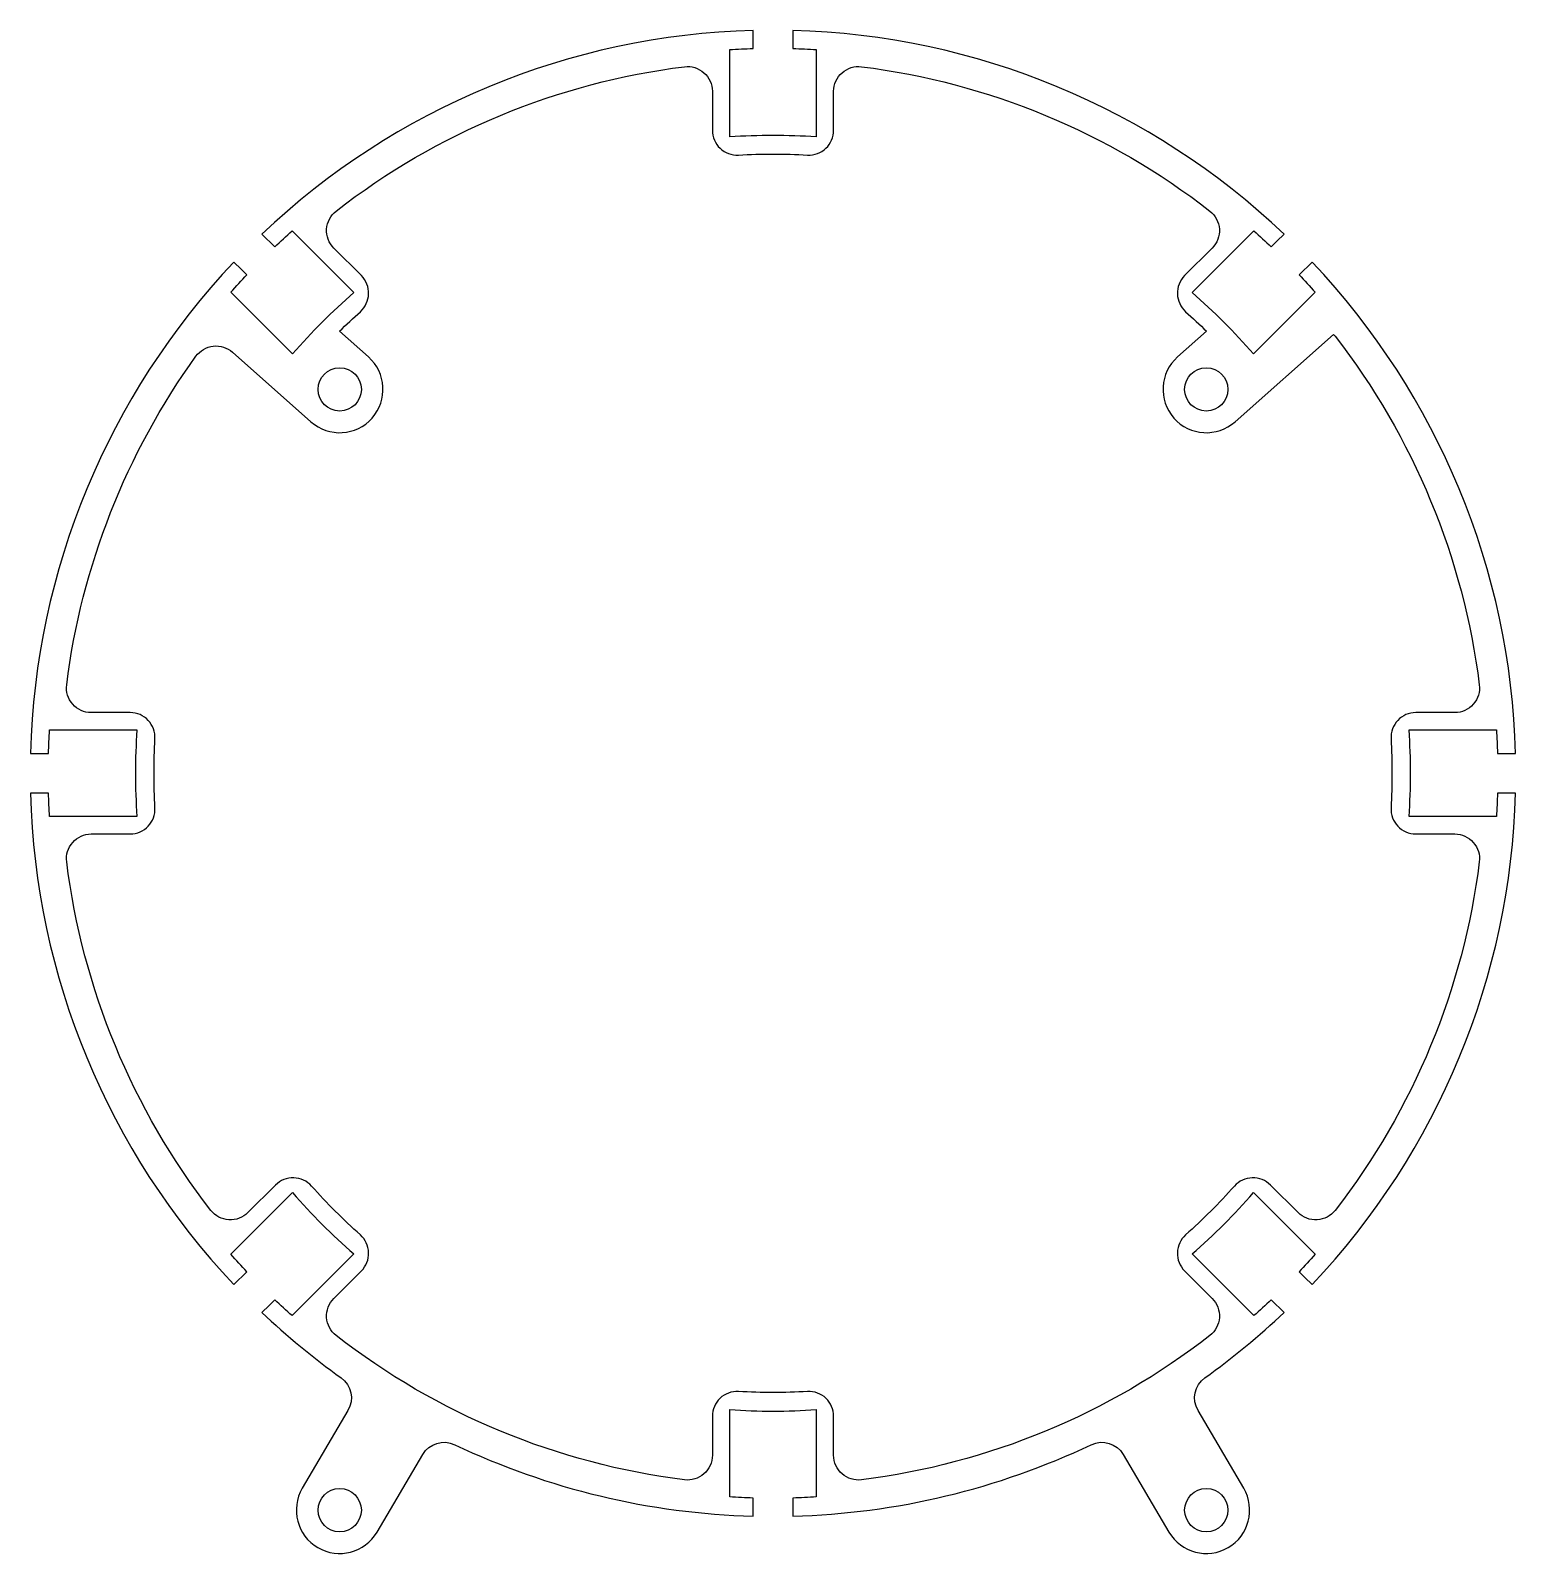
# Model space of a CAD drawing. Header units: millimetres. Extents: x -60 to 60, y -63 to 60.
import ezdxf

# ---------------------------------------------------------------- set-up
doc = ezdxf.new("R2010")
doc.units = ezdxf.units.MM
doc.layers.get('0').update_dxf_attribs({"linetype": 'CONTINUOUS'})

msp = doc.modelspace()

# ---------------------------------------------------------------- linework, layer by layer
for points in [[(42.51, -40.25), (42.97, -40.7), (43.54, -41.28, 0.185085), (59.98, -1.6), (58.52, -1.6, -0.008122), (58.43, -3.5), (51.38, -3.5, 0.03402), (51.38, 3.5), (58.43, 3.5, -0.008122), (58.52, 1.6), (59.16, 1.6), (59.98, 1.6, 0.185085), (43.54, 41.28), (42.51, 40.25, -0.008122), (43.79, 38.84), (38.81, 33.86, 0.03402), (33.86, 38.81), (38.84, 43.79, -0.008122), (40.25, 42.51), (40.7, 42.97), (41.28, 43.54, 0.185085), (1.6, 59.98), (1.6, 58.52, -0.008122), (3.5, 58.43), (3.5, 51.38, 0.03402), (-3.5, 51.38), (-3.5, 58.43, -0.008122), (-1.6, 58.52), (-1.6, 59.16), (-1.6, 59.98, 0.185085), (-41.28, 43.54), (-40.25, 42.51, -0.008122), (-38.84, 43.79), (-33.86, 38.81, 0.03402), (-38.81, 33.86), (-43.79, 38.84, -0.008122), (-42.51, 40.25), (-42.97, 40.7), (-43.54, 41.28, 0.185085), (-59.98, 1.6), (-58.52, 1.6, -0.008122), (-58.43, 3.5), (-51.38, 3.5, 0.03402), (-51.38, -3.5), (-58.43, -3.5, -0.008122), (-58.52, -1.6), (-59.16, -1.6), (-59.98, -1.6, 0.185085), (-43.54, -41.28), (-42.51, -40.25, -0.008122), (-43.79, -38.84), (-38.81, -33.86, 0.03402), (-33.86, -38.81), (-38.84, -43.79, -0.008122), (-40.25, -42.51), (-40.7, -42.97), (-41.28, -43.54, 0.034558), (-34.89, -48.81, -0.38843), (-34.33, -51.45), (-38.02, -57.73, 1), (-31.98, -61.27), (-28.29, -55, -0.38843), (-25.71, -54.21, 0.104434), (-1.6, -59.98), (-1.6, -58.52, -0.008122), (-3.5, -58.43), (-3.5, -51.38, 0.03402), (3.5, -51.38), (3.5, -58.43, -0.008122), (1.6, -58.52), (1.6, -59.16), (1.6, -59.98, 0.104434), (25.71, -54.21, -0.38843), (28.29, -55), (31.98, -61.27, 1), (38.02, -57.73), (34.33, -51.45, -0.38843), (34.89, -48.81, 0.034558), (41.28, -43.54), (40.25, -42.51, -0.008122), (38.84, -43.79), (33.86, -38.81, 0.03402), (38.81, -33.86), (43.79, -38.84, -0.008122)], [(-33.25, -40.18, 0.430658), (-33.33, -37.27, -0.027916), (-37.27, -33.33, 0.430658), (-40.18, -33.25), (-42.41, -35.47, -0.451217), (-45.4, -35.29, -0.134825), (-57.05, -7.15, -0.451217), (-55.07, -4.9), (-51.92, -4.9, 0.430658), (-49.92, -2.79, -0.027916), (-49.92, 2.79, 0.430658), (-51.92, 4.9), (-55.07, 4.9, -0.451217), (-57.05, 7.15, -0.125894), (-46.61, 33.67, -0.443595), (-43.66, 34), (-37.32, 28.38, 1), (-32.68, 33.62), (-35.02, 35.69, -0.011573), (-33.33, 37.27, 0.430658), (-33.25, 40.18), (-35.47, 42.41, -0.451217), (-35.29, 45.4, -0.134825), (-7.15, 57.05, -0.451217), (-4.9, 55.07), (-4.9, 51.92, 0.430658), (-2.79, 49.92, -0.027916), (2.79, 49.92, 0.430658), (4.9, 51.92), (4.9, 55.07, -0.451217), (7.15, 57.05, -0.134825), (35.29, 45.4, -0.451217), (35.47, 42.41), (33.25, 40.18, 0.430658), (33.33, 37.27, -0.011573), (35.02, 35.69), (32.68, 33.62, 1), (37.32, 28.38), (45.28, 35.43, -0.023154), (45.4, 35.29, -0.134825), (57.05, 7.15, -0.451217), (55.07, 4.9), (51.92, 4.9, 0.430658), (49.92, 2.79, -0.027916), (49.92, -2.79, 0.430658), (51.92, -4.9), (55.07, -4.9, -0.451217), (57.05, -7.15, -0.134825), (45.4, -35.29, -0.451217), (42.41, -35.47), (40.18, -33.25, 0.430658), (37.27, -33.33, -0.027916), (33.33, -37.27, 0.430658), (33.25, -40.18), (35.47, -42.41, -0.451217), (35.29, -45.4, -0.134825), (7.15, -57.05, -0.451217), (4.9, -55.07), (4.9, -51.92, 0.430658), (2.79, -49.92, -0.027916), (-2.79, -49.92, 0.430658), (-4.9, -51.92), (-4.9, -55.07, -0.451217), (-7.15, -57.05, -0.134825), (-35.29, -45.4, -0.451217), (-35.47, -42.41)]]:
    msp.add_lwpolyline(points, format="xyb", close=True)
for centre in [(-35, 31), (35, 31), (-35, -59.5), (35, -59.5)]:
    msp.add_circle(centre, 1.75)

doc.saveas('drawing.dxf')
